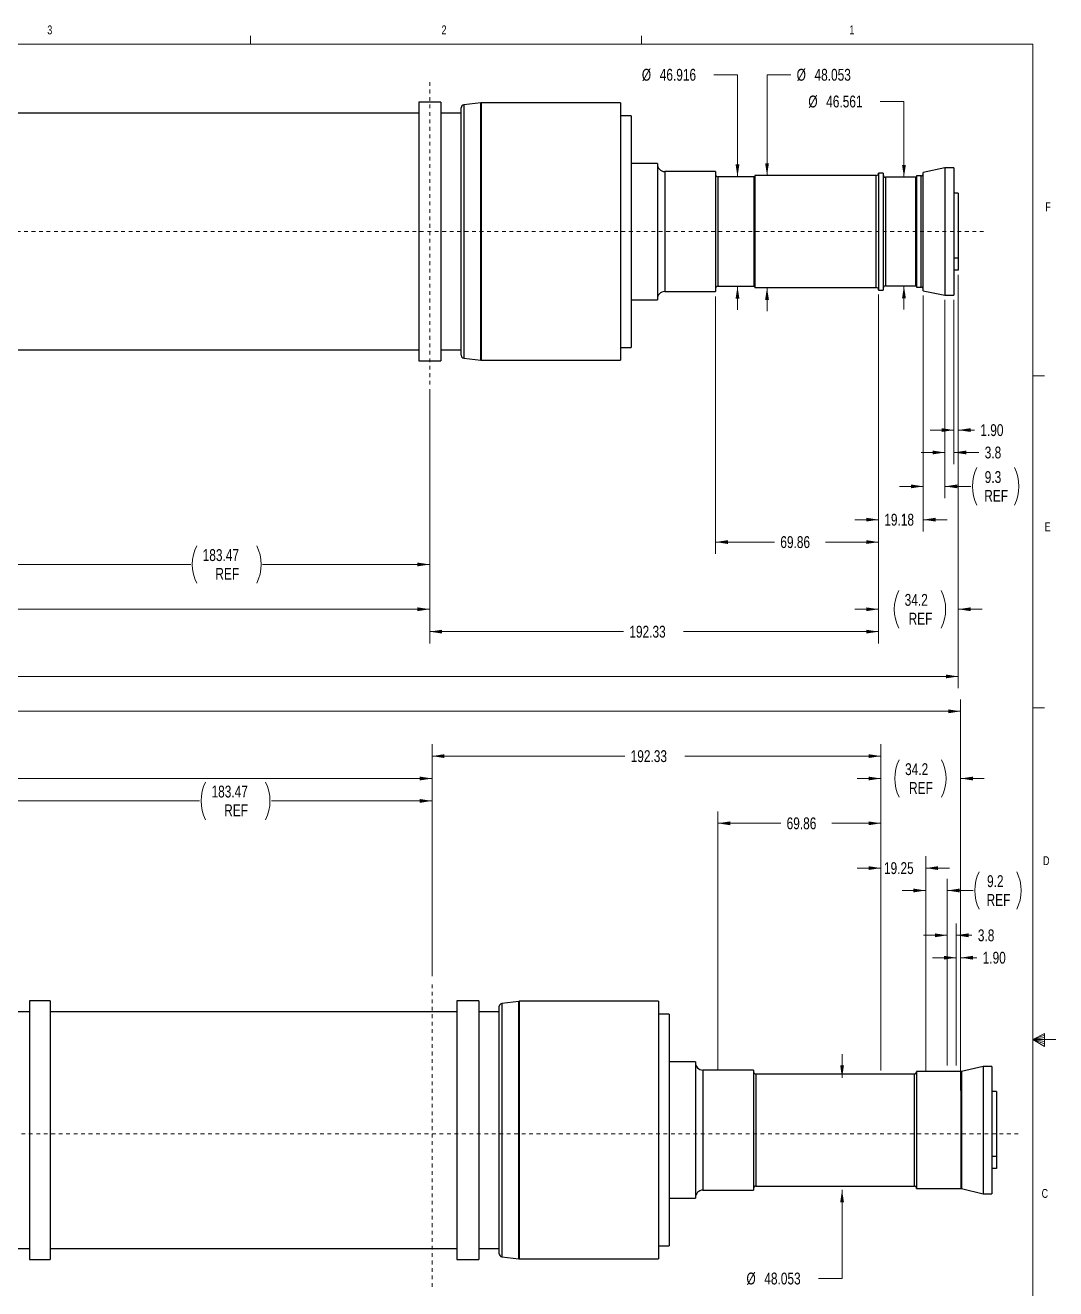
# Model space of a CAD drawing. Header units: millimetres. Extents: x -0.4 to 86.1, y -0.8 to 54.9.
# Drawn here: x 58.16 to 85.77, y 21.04 to 54.89 of the extents above; entities that cross this region are included whole.
import ezdxf

# ---------------------------------------------------------------- set-up
doc = ezdxf.new("R2010")
doc.units = ezdxf.units.MM
doc.linetypes.add('CENTERX2', pattern=[2.032, 1.27, -0.254, 0.254, -0.254])
doc.styles.add('SLDTEXTSTYLE0', font='TXT', dxfattribs={"width": 0.75})
doc.dimstyles.new('SLDDIMSTYLE0', dxfattribs={"dimtxt": 0.3175, "dimasz": 0.3302, "dimexe": 0, "dimexo": 0.0625, "dimgap": 0.079375, "dimtad": 0, "dimtih": 1, "dimtoh": 1, "dimlfac": 16, "dimrnd": 1e-09, "dimzin": 12, "dimdsep": 46, "dimtxsty": 'SLDTEXTSTYLE0', "dimsah": 1, "dimcen": 0.09, "dimadec": 0, "dimazin": 3, "dimtfac": 1, "dimtofl": 0, "dimtmove": 0, "dimatfit": 3, "dimfxl": 0, "dimfrac": 2, "dimtolj": 1, "dimtzin": 12, "dimarcsym": 0})
doc.dimstyles.new('SLDDIMSTYLE2', dxfattribs={"dimtxt": 0.3175, "dimasz": 0.3302, "dimexe": 0, "dimexo": 0.0625, "dimgap": 0.079375, "dimtad": 0, "dimtih": 1, "dimtoh": 1, "dimlfac": 16, "dimrnd": 1e-09, "dimzin": 12, "dimdsep": 46, "dimtxsty": 'SLDTEXTSTYLE0', "dimsah": 1, "dimcen": 0.09, "dimadec": 0, "dimazin": 3, "dimtfac": 1, "dimtmove": 0, "dimatfit": 0, "dimfxl": 0, "dimfrac": 2, "dimtolj": 1, "dimtzin": 12, "dimarcsym": 0})
doc.dimstyles.new('SLDDIMSTYLE3', dxfattribs={"dimtxt": 0.3175, "dimasz": 0.3302, "dimexe": 0, "dimexo": 0.0625, "dimgap": 0.079375, "dimtad": 0, "dimtih": 1, "dimtoh": 1, "dimdec": 1, "dimlfac": 16, "dimrnd": 1e-09, "dimzin": 12, "dimdsep": 46, "dimtxsty": 'SLDTEXTSTYLE0', "dimsah": 1, "dimcen": 0.09, "dimadec": 0, "dimazin": 3, "dimtfac": 1, "dimtdec": 1, "dimtofl": 0, "dimtmove": 0, "dimatfit": 3, "dimfxl": 0, "dimfrac": 2, "dimtolj": 1, "dimtzin": 12, "dimarcsym": 0})
doc.dimstyles.new('SLDDIMSTYLE4', dxfattribs={"dimtxt": 0.3175, "dimasz": 0.3302, "dimexe": 0, "dimexo": 0.0625, "dimgap": 0.079375, "dimtad": 0, "dimtih": 1, "dimtoh": 1, "dimdec": 1, "dimlfac": 16, "dimrnd": 1e-09, "dimzin": 12, "dimdsep": 46, "dimtxsty": 'SLDTEXTSTYLE0', "dimsah": 1, "dimcen": 0.09, "dimadec": 0, "dimazin": 3, "dimtfac": 1, "dimtmove": 0, "dimatfit": 0, "dimfxl": 0, "dimfrac": 2, "dimtolj": 1, "dimtzin": 12, "dimarcsym": 0})
doc.dimstyles.new('SLDDIMSTYLE5', dxfattribs={"dimtxt": 0.3175, "dimasz": 0.3302, "dimexe": 0, "dimexo": 0.0625, "dimgap": 0.079375, "dimtad": 0, "dimtih": 1, "dimtoh": 1, "dimlfac": 16, "dimrnd": 1e-09, "dimzin": 4, "dimdsep": 46, "dimtxsty": 'SLDTEXTSTYLE0', "dimsah": 1, "dimcen": 0.09, "dimadec": 0, "dimazin": 1, "dimtfac": 1, "dimtmove": 0, "dimatfit": 0, "dimfxl": 0, "dimfrac": 2, "dimtolj": 1, "dimtzin": 12, "dimarcsym": 0})
doc.dimstyles.new('SLDDIMSTYLE6', dxfattribs={"dimtxt": 0.3175, "dimasz": 0.3302, "dimexe": 0, "dimexo": 0.0625, "dimgap": 0.079375, "dimtad": 0, "dimtih": 1, "dimtoh": 1, "dimdec": 3, "dimlfac": 16, "dimrnd": 1e-09, "dimzin": 12, "dimdsep": 46, "dimtxsty": 'SLDTEXTSTYLE0', "dimsah": 1, "dimcen": 0.09, "dimadec": 0, "dimazin": 3, "dimtfac": 1, "dimtdec": 3, "dimtmove": 0, "dimatfit": 0, "dimfxl": 0, "dimfrac": 2, "dimtolj": 1, "dimtzin": 12, "dimarcsym": 0})
doc.dimstyles.new('SLDDIMSTYLE7', dxfattribs={"dimtxt": 0.3175, "dimasz": 0.3302, "dimexe": 0, "dimexo": 0.0625, "dimgap": 0.079375, "dimtad": 0, "dimtih": 1, "dimtoh": 1, "dimdec": 1, "dimlfac": 16, "dimrnd": 1e-09, "dimzin": 12, "dimdsep": 46, "dimtxsty": 'SLDTEXTSTYLE0', "dimsah": 1, "dimcen": 0.09, "dimadec": 0, "dimazin": 3, "dimtfac": 1, "dimtdec": 1, "dimtmove": 0, "dimatfit": 0, "dimfxl": 0, "dimfrac": 2, "dimtolj": 1, "dimtzin": 12, "dimarcsym": 0})
doc.dimstyles.new('SLDDIMSTYLE8', dxfattribs={"dimtxt": 0.3175, "dimasz": 0.3302, "dimexe": 0, "dimexo": 0.0625, "dimgap": 0.079375, "dimtad": 0, "dimtih": 1, "dimtoh": 1, "dimdec": 0, "dimlfac": 16, "dimrnd": 1e-09, "dimzin": 12, "dimdsep": 46, "dimtxsty": 'SLDTEXTSTYLE0', "dimsah": 1, "dimcen": 0.09, "dimadec": 0, "dimazin": 3, "dimtfac": 1, "dimtdec": 0, "dimtofl": 0, "dimtmove": 0, "dimatfit": 3, "dimfxl": 0, "dimfrac": 2, "dimtolj": 1, "dimtzin": 12, "dimarcsym": 0})

# ---------------------------------------------------------------- blocks, each defined once
blk = doc.blocks.new('_D')
at = {"color": 7, "linetype": 'Continuous', "lineweight": 0}
for p, q in [((81.019, 47.666), (81.019, 38.324)), ((68.999, 45.135), (68.999, 38.324)), ((68.999, 38.641), (74.186, 38.641)), ((81.019, 38.641), (75.792, 38.641))]:
    blk.add_line(p, q, dxfattribs=at)
at = {"color": 7, "linetype": 'Continuous', "lineweight": 18}
for points in [[(68.999, 38.641), (69.329, 38.591), (69.329, 38.692)], [(81.019, 38.641), (80.689, 38.692), (80.689, 38.591)]]:
    blk.add_solid(points, dxfattribs=at)
at = {"color": 7, "linetype": 'Continuous', "lineweight": 18, "insert": (74.344, 38.799), "char_height": 0.3175, "attachment_point": 1, "style": 'SLDTEXTSTYLE0'}
blk.add_mtext('192.33', dxfattribs=at)
blk = doc.blocks.new('_D_1')
at = {"color": 7, "linetype": 'Continuous', "lineweight": 0}
for p, q in [((57.532, 45.135), (57.532, 40.124)), ((68.999, 45.135), (68.999, 40.124)), ((57.532, 40.441), (62.597, 40.441)), ((68.999, 40.441), (64.521, 40.441))]:
    blk.add_line(p, q, dxfattribs=at)
at = {"color": 7, "linetype": 'Continuous', "lineweight": 18}
for centre, start, end in [((63.762, 40.441), 153.4349, 206.5651), ((63.356, 40.441), 333.4349, 26.5651)]:
    blk.add_arc(centre, 1.125, start, end, dxfattribs=at)
for points in [[(57.532, 40.441), (57.862, 40.391), (57.862, 40.492)], [(68.999, 40.441), (68.668, 40.492), (68.668, 40.391)]]:
    blk.add_solid(points, dxfattribs=at)
at = {"color": 7, "linetype": 'Continuous', "lineweight": 18, "char_height": 0.3175, "attachment_point": 1, "style": 'SLDTEXTSTYLE0'}
for s, insert in [('183.47', (62.915, 40.851)), ('REF', (63.255, 40.348))]:
    blk.add_mtext(s, dxfattribs=dict(at, insert=insert))
blk = doc.blocks.new('_D_5')
at = {"color": 7, "linetype": 'Continuous', "lineweight": 0}
for p, q in [((76.653, 47.624), (76.653, 40.724)), ((81.019, 47.671), (81.019, 40.724)), ((76.653, 41.041), (78.23, 41.041)), ((81.019, 41.041), (79.602, 41.041))]:
    blk.add_line(p, q, dxfattribs=at)
at = {"color": 7, "linetype": 'Continuous', "lineweight": 18}
for points in [[(76.653, 41.041), (76.983, 40.991), (76.983, 41.092)], [(81.019, 41.041), (80.689, 41.092), (80.689, 40.991)]]:
    blk.add_solid(points, dxfattribs=at)
at = {"color": 7, "linetype": 'Continuous', "lineweight": 18, "insert": (78.388, 41.199), "char_height": 0.3175, "attachment_point": 1, "style": 'SLDTEXTSTYLE0'}
blk.add_mtext('69.86', dxfattribs=at)
blk = doc.blocks.new('_D_18')
at = {"color": 7, "linetype": 'Continuous', "lineweight": 0}
for p, q in [((81.019, 47.666), (81.019, 41.324)), ((82.218, 47.648), (82.218, 41.324)), ((81.019, 41.641), (80.384, 41.641)), ((82.218, 41.641), (82.853, 41.641))]:
    blk.add_line(p, q, dxfattribs=at)
at = {"color": 7, "linetype": 'Continuous', "lineweight": 18}
for points in [[(81.019, 41.641), (80.689, 41.692), (80.689, 41.591)], [(82.218, 41.641), (82.548, 41.591), (82.548, 41.692)]]:
    blk.add_solid(points, dxfattribs=at)
at = {"color": 7, "linetype": 'Continuous', "lineweight": 18, "insert": (81.173, 41.799), "char_height": 0.3175, "attachment_point": 1, "style": 'SLDTEXTSTYLE0'}
blk.add_mtext('19.18', dxfattribs=at)
blk = doc.blocks.new('_D_19')
at = {"color": 7, "linetype": 'Continuous', "lineweight": 0}
for p, q in [((82.218, 47.648), (82.218, 42.216)), ((82.799, 47.527), (82.799, 42.216)), ((82.218, 42.533), (81.583, 42.533)), ((82.799, 42.533), (83.494, 42.533))]:
    blk.add_line(p, q, dxfattribs=at)
at = {"color": 7, "linetype": 'Continuous', "lineweight": 18}
for centre, start, end in [((84.659, 42.533), 153.4349, 206.5651), ((83.652, 42.533), 333.4349, 26.5651)]:
    blk.add_arc(centre, 1.125, start, end, dxfattribs=at)
for points in [[(82.218, 42.533), (81.888, 42.584), (81.888, 42.482)], [(82.799, 42.533), (83.129, 42.482), (83.129, 42.584)]]:
    blk.add_solid(points, dxfattribs=at)
at = {"color": 7, "linetype": 'Continuous', "lineweight": 18, "char_height": 0.3175, "attachment_point": 1, "style": 'SLDTEXTSTYLE0'}
for s, insert in [('9.3', (83.863, 42.942)), ('REF', (83.851, 42.439))]:
    blk.add_mtext(s, dxfattribs=dict(at, insert=insert))
blk = doc.blocks.new('_D_20')
at = {"color": 7, "linetype": 'Continuous', "lineweight": 0}
for p, q in [((82.799, 47.527), (82.799, 43.124)), ((83.037, 47.527), (83.037, 43.124)), ((82.799, 43.441), (82.164, 43.441)), ((83.037, 43.441), (83.704, 43.441))]:
    blk.add_line(p, q, dxfattribs=at)
at = {"color": 7, "linetype": 'Continuous', "lineweight": 18}
for points in [[(82.799, 43.441), (82.469, 43.492), (82.469, 43.391)], [(83.037, 43.441), (83.367, 43.391), (83.367, 43.492)]]:
    blk.add_solid(points, dxfattribs=at)
at = {"color": 7, "linetype": 'Continuous', "lineweight": 18, "insert": (83.863, 43.599), "char_height": 0.3175, "attachment_point": 1, "style": 'SLDTEXTSTYLE0'}
blk.add_mtext('3.8', dxfattribs=at)
blk = doc.blocks.new('_D_21')
at = {"color": 7, "linetype": 'Continuous', "lineweight": 0}
for p, q in [((83.156, 48.201), (83.156, 43.724)), ((83.037, 47.527), (83.037, 43.724)), ((83.037, 44.041), (82.402, 44.041)), ((83.156, 44.041), (83.587, 44.041))]:
    blk.add_line(p, q, dxfattribs=at)
at = {"color": 7, "linetype": 'Continuous', "lineweight": 18}
for points in [[(83.037, 44.041), (82.707, 44.092), (82.707, 43.991)], [(83.156, 44.041), (83.486, 43.991), (83.486, 44.092)]]:
    blk.add_solid(points, dxfattribs=at)
at = {"color": 7, "linetype": 'Continuous', "lineweight": 18, "insert": (83.746, 44.199), "char_height": 0.3175, "attachment_point": 1, "style": 'SLDTEXTSTYLE0'}
blk.add_mtext('1.90', dxfattribs=at)
blk = doc.blocks.new('_D_26')
at = {"color": 7, "linetype": 'Continuous', "lineweight": 0}
for p, q in [((78.667, 53.56), (78.032, 53.56)), ((78.032, 53.56), (78.032, 50.861)), ((78.032, 47.858), (78.032, 47.223))]:
    blk.add_line(p, q, dxfattribs=at)
at = {"color": 7, "linetype": 'Continuous', "lineweight": 18}
for points in [[(78.032, 50.861), (78.083, 51.191), (77.981, 51.191)], [(78.032, 47.858), (77.981, 47.528), (78.083, 47.528)]]:
    blk.add_solid(points, dxfattribs=at)
at = {"color": 7, "linetype": 'Continuous', "lineweight": 18, "char_height": 0.3175, "attachment_point": 1, "style": 'SLDTEXTSTYLE0'}
for s, insert in [('%%c', (78.826, 53.718)), ('48.053', (79.304, 53.718))]:
    blk.add_mtext(s, dxfattribs=dict(at, insert=insert))
blk = doc.blocks.new('_D_27')
at = {"color": 7, "linetype": 'Continuous', "lineweight": 0}
for p, q in [((76.606, 53.56), (77.241, 53.56)), ((77.241, 53.56), (77.241, 50.826)), ((77.241, 47.893), (77.241, 47.258))]:
    blk.add_line(p, q, dxfattribs=at)
at = {"color": 7, "linetype": 'Continuous', "lineweight": 18}
for points in [[(77.241, 50.826), (77.292, 51.156), (77.19, 51.156)], [(77.241, 47.893), (77.19, 47.563), (77.292, 47.563)]]:
    blk.add_solid(points, dxfattribs=at)
at = {"color": 7, "linetype": 'Continuous', "lineweight": 18, "char_height": 0.3175, "attachment_point": 1, "style": 'SLDTEXTSTYLE0'}
for s, insert in [('%%c', (74.679, 53.718)), ('46.916', (75.158, 53.718))]:
    blk.add_mtext(s, dxfattribs=dict(at, insert=insert))
blk = doc.blocks.new('_D_28')
at = {"color": 7, "linetype": 'Continuous', "lineweight": 0}
for p, q in [((81.065, 52.845), (81.7, 52.845)), ((81.7, 52.845), (81.7, 50.815)), ((81.7, 47.905), (81.7, 47.27))]:
    blk.add_line(p, q, dxfattribs=at)
at = {"color": 7, "linetype": 'Continuous', "lineweight": 18}
for points in [[(81.7, 50.815), (81.751, 51.145), (81.649, 51.145)], [(81.7, 47.905), (81.649, 47.574), (81.751, 47.574)]]:
    blk.add_solid(points, dxfattribs=at)
at = {"color": 7, "linetype": 'Continuous', "lineweight": 18, "char_height": 0.3175, "attachment_point": 1, "style": 'SLDTEXTSTYLE0'}
for s, insert in [('%%c', (79.139, 53.002)), ('46.561', (79.617, 53.002))]:
    blk.add_mtext(s, dxfattribs=dict(at, insert=insert))
blk = doc.blocks.new('_D_30')
at = {"color": 7, "linetype": 'Continuous', "lineweight": 0}
for p, q in [((36.372, 45.135), (36.372, 38.924)), ((68.999, 45.135), (68.999, 38.924)), ((36.372, 39.241), (50.984, 39.241)), ((68.999, 39.241), (52.005, 39.241))]:
    blk.add_line(p, q, dxfattribs=at)
at = {"color": 7, "linetype": 'Continuous', "lineweight": 18}
for points in [[(36.372, 39.241), (36.702, 39.191), (36.702, 39.292)], [(68.999, 39.241), (68.668, 39.292), (68.668, 39.191)]]:
    blk.add_solid(points, dxfattribs=at)
at = {"color": 7, "linetype": 'Continuous', "lineweight": 18, "insert": (51.143, 39.399), "char_height": 0.3175, "attachment_point": 1, "style": 'SLDTEXTSTYLE0'}
blk.add_mtext('522', dxfattribs=at)
blk = doc.blocks.new('_D_31')
at = {"color": 7, "linetype": 'Continuous', "lineweight": 0}
for p, q in [((83.156, 48.201), (83.156, 38.924)), ((81.019, 47.666), (81.019, 38.924)), ((81.019, 39.241), (80.384, 39.241)), ((83.156, 39.241), (83.791, 39.241))]:
    blk.add_line(p, q, dxfattribs=at)
at = {"color": 7, "linetype": 'Continuous', "lineweight": 18}
for centre, start, end in [((82.566, 39.241), 153.4349, 206.5651), ((81.691, 39.241), 333.4349, 26.5651)]:
    blk.add_arc(centre, 1.125, start, end, dxfattribs=at)
for points in [[(81.019, 39.241), (80.689, 39.292), (80.689, 39.191)], [(83.156, 39.241), (83.486, 39.191), (83.486, 39.292)]]:
    blk.add_solid(points, dxfattribs=at)
at = {"color": 7, "linetype": 'Continuous', "lineweight": 18, "char_height": 0.3175, "attachment_point": 1, "style": 'SLDTEXTSTYLE0'}
for s, insert in [('34.2', (81.719, 39.651)), ('REF', (81.824, 39.148))]:
    blk.add_mtext(s, dxfattribs=dict(at, insert=insert))
blk = doc.blocks.new('_D_32')
at = {"color": 7, "linetype": 'Continuous', "lineweight": 0}
for p, q in [((83.156, 48.201), (83.156, 37.124)), ((3.337, 46.376), (3.337, 37.124)), ((3.337, 37.441), (46.556, 37.441)), ((83.156, 37.441), (47.811, 37.441))]:
    blk.add_line(p, q, dxfattribs=at)
at = {"color": 7, "linetype": 'Continuous', "lineweight": 18}
for points in [[(3.337, 37.441), (3.667, 37.391), (3.667, 37.492)], [(83.156, 37.441), (82.826, 37.492), (82.826, 37.391)]]:
    blk.add_solid(points, dxfattribs=at)
at = {"color": 7, "linetype": 'Continuous', "lineweight": 18, "insert": (46.714, 37.599), "char_height": 0.3175, "attachment_point": 1, "style": 'SLDTEXTSTYLE0'}
blk.add_mtext('1277', dxfattribs=at)
blk = doc.blocks.new('_D_34')
at = {"color": 7, "linetype": 'Continuous', "lineweight": 0}
for p, q in [((69.061, 29.413), (69.061, 35.624)), ((81.081, 26.882), (81.081, 35.624)), ((69.061, 35.307), (74.221, 35.307)), ((81.081, 35.307), (75.827, 35.307))]:
    blk.add_line(p, q, dxfattribs=at)
at = {"color": 7, "linetype": 'Continuous', "lineweight": 18}
for points in [[(69.061, 35.307), (69.391, 35.256), (69.391, 35.358)], [(81.081, 35.307), (80.751, 35.358), (80.751, 35.256)]]:
    blk.add_solid(points, dxfattribs=at)
at = {"color": 7, "linetype": 'Continuous', "lineweight": 18, "insert": (74.379, 35.465), "char_height": 0.3175, "attachment_point": 1, "style": 'SLDTEXTSTYLE0'}
blk.add_mtext('192.33', dxfattribs=at)
blk = doc.blocks.new('_D_35')
at = {"color": 7, "linetype": 'Continuous', "lineweight": 0}
for p, q in [((76.715, 26.924), (76.715, 33.824)), ((81.081, 26.882), (81.081, 33.824)), ((76.715, 33.507), (78.398, 33.507)), ((81.081, 33.507), (79.771, 33.507))]:
    blk.add_line(p, q, dxfattribs=at)
at = {"color": 7, "linetype": 'Continuous', "lineweight": 18}
for points in [[(76.715, 33.507), (77.045, 33.456), (77.045, 33.558)], [(81.081, 33.507), (80.751, 33.558), (80.751, 33.456)]]:
    blk.add_solid(points, dxfattribs=at)
at = {"color": 7, "linetype": 'Continuous', "lineweight": 18, "insert": (78.557, 33.665), "char_height": 0.3175, "attachment_point": 1, "style": 'SLDTEXTSTYLE0'}
blk.add_mtext('69.86', dxfattribs=at)
blk = doc.blocks.new('_D_36')
at = {"color": 7, "linetype": 'Continuous', "lineweight": 0}
for p, q in [((81.081, 26.882), (81.081, 32.624)), ((82.285, 26.883), (82.285, 32.624)), ((81.081, 32.307), (80.446, 32.307)), ((82.285, 32.307), (82.92, 32.307))]:
    blk.add_line(p, q, dxfattribs=at)
at = {"color": 7, "linetype": 'Continuous', "lineweight": 18}
for points in [[(81.081, 32.307), (80.751, 32.358), (80.751, 32.256)], [(82.285, 32.307), (82.615, 32.256), (82.615, 32.358)]]:
    blk.add_solid(points, dxfattribs=at)
at = {"color": 7, "linetype": 'Continuous', "lineweight": 18, "insert": (81.164, 32.465), "char_height": 0.3175, "attachment_point": 1, "style": 'SLDTEXTSTYLE0'}
blk.add_mtext('19.25', dxfattribs=at)
blk = doc.blocks.new('_D_37')
at = {"color": 7, "linetype": 'Continuous', "lineweight": 0}
for p, q in [((82.285, 26.883), (82.285, 32.024)), ((82.861, 27.021), (82.861, 32.024)), ((82.285, 31.707), (81.65, 31.707)), ((82.861, 31.707), (83.556, 31.707))]:
    blk.add_line(p, q, dxfattribs=at)
at = {"color": 7, "linetype": 'Continuous', "lineweight": 18}
for centre, start, end in [((84.721, 31.707), 153.4349, 206.5651), ((83.714, 31.707), 333.4349, 26.5651)]:
    blk.add_arc(centre, 1.125, start, end, dxfattribs=at)
for points in [[(82.285, 31.707), (81.954, 31.758), (81.954, 31.656)], [(82.861, 31.707), (83.191, 31.656), (83.191, 31.758)]]:
    blk.add_solid(points, dxfattribs=at)
at = {"color": 7, "linetype": 'Continuous', "lineweight": 18, "char_height": 0.3175, "attachment_point": 1, "style": 'SLDTEXTSTYLE0'}
for s, insert in [('9.2', (83.925, 32.116)), ('REF', (83.913, 31.613))]:
    blk.add_mtext(s, dxfattribs=dict(at, insert=insert))
blk = doc.blocks.new('_D_38')
at = {"color": 7, "linetype": 'Continuous', "lineweight": 0}
for p, q in [((82.861, 27.021), (82.861, 30.824)), ((83.099, 27.021), (83.099, 30.824)), ((82.861, 30.507), (82.226, 30.507)), ((83.099, 30.507), (83.521, 30.507))]:
    blk.add_line(p, q, dxfattribs=at)
at = {"color": 7, "linetype": 'Continuous', "lineweight": 18}
for points in [[(82.861, 30.507), (82.531, 30.558), (82.531, 30.456)], [(83.099, 30.507), (83.429, 30.456), (83.429, 30.558)]]:
    blk.add_solid(points, dxfattribs=at)
at = {"color": 7, "linetype": 'Continuous', "lineweight": 18, "insert": (83.679, 30.665), "char_height": 0.3175, "attachment_point": 1, "style": 'SLDTEXTSTYLE0'}
blk.add_mtext('3.8', dxfattribs=at)
blk = doc.blocks.new('_D_39')
at = {"color": 7, "linetype": 'Continuous', "lineweight": 0}
for p, q in [((83.099, 27.021), (83.099, 30.224)), ((83.218, 26.347), (83.218, 30.224)), ((83.099, 29.907), (82.464, 29.907)), ((83.218, 29.907), (83.649, 29.907))]:
    blk.add_line(p, q, dxfattribs=at)
at = {"color": 7, "linetype": 'Continuous', "lineweight": 18}
for points in [[(83.099, 29.907), (82.769, 29.958), (82.769, 29.856)], [(83.218, 29.907), (83.548, 29.856), (83.548, 29.958)]]:
    blk.add_solid(points, dxfattribs=at)
at = {"color": 7, "linetype": 'Continuous', "lineweight": 18, "insert": (83.808, 30.065), "char_height": 0.3175, "attachment_point": 1, "style": 'SLDTEXTSTYLE0'}
blk.add_mtext('1.90', dxfattribs=at)
blk = doc.blocks.new('_D_40')
at = {"color": 7, "linetype": 'Continuous', "lineweight": 0}
for p, q in [((57.594, 29.413), (57.594, 34.424)), ((69.061, 29.413), (69.061, 34.424)), ((57.594, 34.107), (62.834, 34.107)), ((69.061, 34.107), (64.758, 34.107))]:
    blk.add_line(p, q, dxfattribs=at)
at = {"color": 7, "linetype": 'Continuous', "lineweight": 18}
for centre, start, end in [((63.999, 34.107), 153.4349, 206.5651), ((63.593, 34.107), 333.4349, 26.5651)]:
    blk.add_arc(centre, 1.125, start, end, dxfattribs=at)
for points in [[(57.594, 34.107), (57.924, 34.056), (57.924, 34.158)], [(69.061, 34.107), (68.731, 34.158), (68.731, 34.056)]]:
    blk.add_solid(points, dxfattribs=at)
at = {"color": 7, "linetype": 'Continuous', "lineweight": 18, "char_height": 0.3175, "attachment_point": 1, "style": 'SLDTEXTSTYLE0'}
for s, insert in [('183.47', (63.152, 34.516)), ('REF', (63.492, 34.013))]:
    blk.add_mtext(s, dxfattribs=dict(at, insert=insert))
blk = doc.blocks.new('_D_60')
at = {"color": 7, "linetype": 'Continuous', "lineweight": 0}
for p, q in [((80.042, 26.69), (80.042, 27.325)), ((80.042, 21.313), (80.042, 23.687)), ((79.407, 21.313), (80.042, 21.313))]:
    blk.add_line(p, q, dxfattribs=at)
at = {"color": 7, "linetype": 'Continuous', "lineweight": 18}
for points in [[(80.042, 26.69), (80.093, 27.021), (79.992, 27.021)], [(80.042, 23.687), (79.992, 23.357), (80.093, 23.357)]]:
    blk.add_solid(points, dxfattribs=at)
at = {"color": 7, "linetype": 'Continuous', "lineweight": 18, "char_height": 0.3175, "attachment_point": 1, "style": 'SLDTEXTSTYLE0'}
for s, insert in [('%%c', (77.481, 21.471)), ('48.053', (77.959, 21.471))]:
    blk.add_mtext(s, dxfattribs=dict(at, insert=insert))
blk = doc.blocks.new('_D_62')
at = {"color": 7, "linetype": 'Continuous', "lineweight": 0}
for p, q in [((3.4, 28.172), (3.4, 36.824)), ((83.218, 26.347), (83.218, 36.824)), ((3.4, 36.507), (46.678, 36.507)), ((83.218, 36.507), (47.933, 36.507))]:
    blk.add_line(p, q, dxfattribs=at)
at = {"color": 7, "linetype": 'Continuous', "lineweight": 18}
for points in [[(3.4, 36.507), (3.73, 36.456), (3.73, 36.558)], [(83.218, 36.507), (82.888, 36.558), (82.888, 36.456)]]:
    blk.add_solid(points, dxfattribs=at)
at = {"color": 7, "linetype": 'Continuous', "lineweight": 18, "insert": (46.837, 36.665), "char_height": 0.3175, "attachment_point": 1, "style": 'SLDTEXTSTYLE0'}
blk.add_mtext('1277', dxfattribs=at)
blk = doc.blocks.new('_D_64')
at = {"color": 7, "linetype": 'Continuous', "lineweight": 0}
for p, q in [((36.434, 29.413), (36.434, 35.024)), ((69.061, 29.413), (69.061, 35.024)), ((36.434, 34.707), (50.783, 34.707)), ((69.061, 34.707), (51.804, 34.707))]:
    blk.add_line(p, q, dxfattribs=at)
at = {"color": 7, "linetype": 'Continuous', "lineweight": 18}
for points in [[(36.434, 34.707), (36.765, 34.656), (36.765, 34.758)], [(69.061, 34.707), (68.731, 34.758), (68.731, 34.656)]]:
    blk.add_solid(points, dxfattribs=at)
at = {"color": 7, "linetype": 'Continuous', "lineweight": 18, "insert": (50.942, 34.865), "char_height": 0.3175, "attachment_point": 1, "style": 'SLDTEXTSTYLE0'}
blk.add_mtext('522', dxfattribs=at)
blk = doc.blocks.new('_D_65')
at = {"color": 7, "linetype": 'Continuous', "lineweight": 0}
for p, q in [((81.081, 26.882), (81.081, 35.024)), ((83.218, 26.347), (83.218, 35.024)), ((81.081, 34.707), (80.446, 34.707)), ((83.218, 34.707), (83.853, 34.707))]:
    blk.add_line(p, q, dxfattribs=at)
at = {"color": 7, "linetype": 'Continuous', "lineweight": 18}
for centre, start, end in [((82.578, 34.707), 153.4349, 206.5651), ((81.702, 34.707), 333.4349, 26.5651)]:
    blk.add_arc(centre, 1.125, start, end, dxfattribs=at)
for points in [[(81.081, 34.707), (80.751, 34.758), (80.751, 34.656)], [(83.218, 34.707), (83.548, 34.656), (83.548, 34.758)]]:
    blk.add_solid(points, dxfattribs=at)
at = {"color": 7, "linetype": 'Continuous', "lineweight": 18, "char_height": 0.3175, "attachment_point": 1, "style": 'SLDTEXTSTYLE0'}
for s, insert in [('34.2', (81.73, 35.116)), ('REF', (81.836, 34.613))]:
    blk.add_mtext(s, dxfattribs=dict(at, insert=insert))

msp = doc.modelspace()

# ---------------------------------------------------------------- linework, layer by layer
at = {"color": 7, "linetype": 'Continuous', "lineweight": 18}
for p, q in [((64.193115, 54.382926), (64.193115, 54.598316)), ((74.670615, 54.382926), (74.670615, 54.598316)), ((1.328115, 54.382926), (85.148115, 54.382926)), ((85.148115, 1.042926), (85.148115, 54.382926)), ((85.148115, 45.492926), (85.465615, 45.492926)), ((85.148115, 36.602926), (85.465615, 36.602926)), ((85.148115, 27.712926), (85.46305, 27.879399)), ((85.46305, 27.832495), (85.148115, 27.712926)), ((85.46305, 27.771661), (85.148115, 27.712926)), ((85.46305, 27.879399), (85.46305, 27.52682)), ((85.46305, 27.664031), (85.148115, 27.712926)), ((85.46305, 27.596177), (85.148115, 27.712926)), ((85.46305, 27.52682), (85.148115, 27.712926)), ((85.148115, 27.712926), (85.765437, 27.712926))]:
    msp.add_line(p, q, dxfattribs=at)
at = {"color": 7, "linetype": 'CENTERX2', "lineweight": 18, "ltscale": 0.0625}
for p, q in [((68.998694, 45.261999), (68.998694, 53.457253)), ((83.833986, 49.359626), (2.85014, 49.359626)), ((69.060974, 21.091012), (69.060974, 29.286267)), ((84.759973, 25.188639), (3.537586, 25.188639))]:
    msp.add_line(p, q, dxfattribs=at)
at = {"color": 7, "linetype": 'Continuous', "lineweight": 25}
for p, q in [((69.292372, 52.822254), (68.705013, 52.822254)), ((68.705013, 52.822254), (68.705013, 45.896999)), ((69.292372, 52.822254), (69.292372, 45.896999)), ((70.368883, 52.80883), (69.909092, 52.754054)), ((74.109229, 52.809108), (70.373579, 52.809108)), ((74.109229, 52.809108), (74.109229, 45.910143)), ((68.705013, 52.529763), (57.810065, 52.529763)), ((69.839108, 52.529763), (69.292372, 52.529763)), ((69.839108, 46.044016), (69.839108, 52.675236)), ((74.390423, 52.462506), (74.109229, 52.462506)), ((74.390423, 52.462506), (74.390423, 46.256746)), ((75.093987, 51.185108), (74.390423, 51.185108)), ((75.093987, 51.185108), (75.093987, 47.534144)), ((76.653167, 50.968109), (75.292426, 50.968109)), ((76.653167, 50.968109), (76.653167, 47.751143)), ((77.685612, 50.825762), (76.71349, 50.825762)), ((80.959022, 50.861298), (77.705457, 50.861298)), ((77.705457, 50.861298), (77.705457, 47.857954)), ((81.144505, 50.926286), (81.019347, 50.926286)), ((81.019347, 50.926286), (81.019347, 47.792966)), ((81.144505, 50.926286), (81.144505, 47.792966)), ((82.016488, 50.814653), (81.204831, 50.814653)), ((82.157743, 50.84863), (82.036331, 50.84863)), ((82.036331, 50.84863), (82.036331, 47.870623)), ((82.798728, 51.065046), (82.218068, 50.943872)), ((82.218068, 47.77538), (82.218068, 50.943872)), ((83.036854, 51.065046), (82.798728, 51.065046)), ((82.798728, 51.065046), (82.798728, 47.654207)), ((83.036854, 51.065046), (83.036854, 47.654207)), ((83.155781, 50.391281), (83.036854, 50.391281)), ((83.155781, 50.391281), (83.155781, 48.648313)), ((83.155781, 48.648313), (83.036854, 48.648313)), ((83.155781, 48.648313), (83.155781, 48.328068)), ((83.155781, 48.328068), (83.036854, 48.328068)), ((75.292426, 47.751143), (76.653167, 47.751143)), ((76.71349, 47.89349), (77.685612, 47.89349)), ((77.705457, 47.857954), (80.959022, 47.857954)), ((81.019347, 47.792966), (81.144505, 47.792966)), ((81.204831, 47.904599), (82.016488, 47.904599)), ((82.036331, 47.870623), (82.157743, 47.870623)), ((82.218068, 47.77538), (82.798728, 47.654207)), ((74.390423, 47.534144), (75.093987, 47.534144)), ((82.798728, 47.654207), (83.036854, 47.654207)), ((57.810065, 46.189489), (68.705013, 46.189489)), ((69.292372, 46.189489), (69.839108, 46.189489)), ((74.109229, 46.256746), (74.390423, 46.256746)), ((68.705013, 45.896999), (69.292372, 45.896999)), ((69.909092, 45.965199), (70.368883, 45.910422)), ((70.373579, 45.910143), (74.109229, 45.910143)), ((58.273778, 28.458821), (51.814351, 28.458821)), ((58.830592, 28.751311), (58.273778, 28.751311)), ((58.273778, 28.751311), (58.273778, 21.826056)), ((58.830592, 28.751311), (58.830592, 21.826056)), ((69.725526, 28.458821), (58.830592, 28.458821)), ((70.31287, 28.751311), (69.725526, 28.751311)), ((69.725526, 28.751311), (69.725526, 21.826056)), ((70.31287, 28.751311), (70.31287, 21.826056)), ((70.859716, 28.458821), (70.31287, 28.458821)), ((70.859716, 21.973037), (70.859716, 28.60433)), ((71.38713, 28.737885), (70.929659, 28.683143)), ((75.129536, 28.738166), (71.391845, 28.738166)), ((75.129536, 28.738166), (75.129536, 21.8392)), ((75.41073, 28.391563), (75.129536, 28.391563)), ((75.41073, 28.391563), (75.41073, 22.185804)), ((76.114294, 27.114166), (75.41073, 27.114166)), ((76.114294, 27.114166), (76.114294, 23.463201)), ((77.673471, 26.897166), (76.31273, 26.897166)), ((77.673471, 26.897166), (77.673471, 23.680201)), ((81.979329, 26.790355), (77.733797, 26.790355)), ((83.2337, 26.855343), (82.039652, 26.855343)), ((82.039652, 26.855343), (82.039652, 23.722023)), ((83.818999, 26.994103), (83.24292, 26.85643)), ((84.057126, 26.994103), (83.818999, 26.994103)), ((83.818999, 26.994103), (83.818999, 23.583264)), ((84.057126, 26.994103), (84.057126, 23.583264)), ((84.176055, 26.320338), (84.057126, 26.320338)), ((84.176055, 26.320338), (84.176055, 24.577371)), ((84.176055, 24.577371), (84.057126, 24.577371)), ((84.176055, 24.577371), (84.176055, 24.257125)), ((84.176055, 24.257125), (84.057126, 24.257125)), ((77.733797, 23.787012), (81.979329, 23.787012)), ((82.039652, 23.722023), (83.2337, 23.722023)), ((83.24292, 23.720936), (83.818999, 23.583264)), ((75.41073, 23.463201), (76.114294, 23.463201)), ((76.31273, 23.680201), (77.673471, 23.680201)), ((83.818999, 23.583264), (84.057126, 23.583264)), ((51.814351, 22.118546), (58.273778, 22.118546)), ((58.830592, 22.118546), (69.725526, 22.118546)), ((70.31287, 22.118546), (70.859716, 22.118546)), ((75.129536, 22.185804), (75.41073, 22.185804)), ((58.273778, 21.826056), (58.830592, 21.826056)), ((69.725526, 21.826056), (70.31287, 21.826056)), ((70.929659, 21.894224), (71.38713, 21.839482)), ((71.391845, 21.8392), (75.129536, 21.8392))]:
    msp.add_line(p, q, dxfattribs=at)
at = {"color": 8, "linetype": 'Continuous', "lineweight": 25}
for p, q in [((70.368883, 45.910422), (70.368883, 52.80883)), ((70.373579, 52.809108), (70.373579, 49.359626)), ((69.909092, 52.754054), (69.909092, 45.965199)), ((75.292426, 50.968109), (75.292426, 47.751143)), ((76.71349, 50.825762), (76.71349, 47.89349)), ((77.685612, 47.89349), (77.685612, 50.825762)), ((80.959022, 47.857954), (80.959022, 50.861298)), ((81.204831, 50.814653), (81.204831, 47.904599)), ((82.016488, 47.904599), (82.016488, 50.814653)), ((82.157743, 47.870623), (82.157743, 50.84863)), ((70.373579, 49.359626), (70.373579, 45.910143)), ((70.929659, 28.683143), (70.929659, 21.894224)), ((71.38713, 21.839482), (71.38713, 28.737885)), ((71.391845, 28.738166), (71.391845, 25.288683)), ((76.31273, 26.897166), (76.31273, 23.680201)), ((77.733797, 26.790355), (77.733797, 23.787012)), ((81.979329, 23.787012), (81.979329, 26.790355)), ((83.2337, 23.722023), (83.2337, 26.855343)), ((83.24292, 26.85643), (83.24292, 25.288683)), ((71.391845, 25.288683), (71.391845, 21.8392)), ((83.24292, 25.288683), (83.24292, 23.720936))]:
    msp.add_line(p, q, dxfattribs=at)
at = {"color": 7, "linetype": 'Continuous', "lineweight": 25}
for centre, radius, start, end in [((70.373578, 52.769421), 0.039687, 90, 96.7938503), ((69.918483, 52.675236), 0.079375, 96.7938503, 180), ((75.292425, 51.166546), 0.198438, 180, 270), ((76.713491, 50.886087), 0.060325, 180, 270), ((77.685613, 50.845605), 0.019844, 270, 0), ((80.959022, 50.921623), 0.060325, 270, 0), ((81.204831, 50.874978), 0.060325, 180, 270), ((82.016488, 50.834497), 0.019844, 270, 0), ((82.157743, 50.908955), 0.060325, 270, 0), ((75.292425, 47.552706), 0.198438, 90, 180), ((76.713491, 47.833165), 0.060325, 90, 180), ((77.685613, 47.873647), 0.019844, 0, 90), ((80.959022, 47.797629), 0.060325, 0, 90), ((81.204831, 47.844274), 0.060325, 90, 180), ((82.016488, 47.884755), 0.019844, 0, 90), ((82.157743, 47.810298), 0.060325, 0, 90), ((69.918483, 46.044016), 0.079375, 180, 263.2061497), ((70.373578, 45.949831), 0.039688, 263.2061497, 270), ((70.939091, 28.60433), 0.079375, 96.8236975, 180), ((71.391846, 28.698479), 0.039687, 90, 96.8236975), ((76.31273, 27.095604), 0.198438, 180, 270), ((77.733797, 26.85068), 0.060325, 180, 270), ((81.979328, 26.85068), 0.060325, 270, 0), ((83.233697, 26.895031), 0.039688, 270, 283.4405454), ((77.733797, 23.726687), 0.060325, 90, 180), ((81.979328, 23.726687), 0.060325, 0, 90), ((83.233697, 23.682336), 0.039687, 76.5594546, 90), ((76.31273, 23.481763), 0.198437, 90, 180), ((70.939091, 21.973037), 0.079375, 180, 263.1763025), ((71.391846, 21.878888), 0.039687, 263.1763025, 270)]:
    msp.add_arc(centre, radius, start, end, dxfattribs=at)

# ---------------------------------------------------------------- texts
at = {"color": 7, "linetype": 'Continuous', "lineweight": 0, "char_height": 0.238125, "attachment_point": 1, "style": 'SLDTEXTSTYLE0'}
for s, insert in [('3', (58.753529, 54.87964)), ('2', (69.314608, 54.881976)), ('1', (80.23971, 54.880924)), ('F', (85.48719, 50.142855)), ('E', (85.469654, 41.569615)), ('D', (85.426035, 32.624138)), ('C', (85.388337, 23.71119))]:
    msp.add_mtext(s, dxfattribs=dict(at, insert=insert))

# ---------------------------------------------------------------- dimensions: what is measured, and where the dimension line sits
at = {"color": 7, "linetype": 'Continuous', "lineweight": 18}
for base, p1, p2, picture, middle in [((77.241014, 50.825762), (77.685613, 47.89349), (77.685613, 50.825762), '_D_27', (77.241014, 53.560052)), ((78.031838, 50.8612979), (77.7054567, 47.8579543), (77.7054567, 50.8612979), '_D_26', (78.031838, 53.5600519)), ((81.700273, 50.814653), (82.016488, 47.904599), (82.016488, 50.814653), '_D_28', (81.700273, 52.844544)), ((80.042373, 26.690311), (81.021104, 23.686968), (81.021104, 26.690311), '_D_60', (80.042373, 21.312872))]:
    dim = msp.add_linear_dim(base=base, p1=p1, p2=p2, angle=90, text='%%c<>', dimstyle='SLDDIMSTYLE6', dxfattribs=at)
    dim.commit()
    dim.dimension.update_dxf_attribs({"geometry": picture, "text_midpoint": middle, "dimtype": 160})
for base, p1, p2, dimstyle, picture, middle in [((83.155781, 37.441406), (3.33694, 46.503174), (83.155781, 48.328068), 'SLDDIMSTYLE8', '_D_32', (47.18315, 37.441406)), ((3.39953, 36.50686), (83.217831, 26.220294), (3.39953, 28.045092), 'SLDDIMSTYLE8', '_D_62', (47.305461, 36.50686)), ((83.098904, 30.50686), (82.860779, 26.894059), (83.098904, 26.894059), 'SLDDIMSTYLE7', '_D_38', (83.972146, 30.50686))]:
    dim = msp.add_linear_dim(base=base, p1=p1, p2=p2, angle=0, dimstyle=dimstyle, dxfattribs=at)
    dim.commit()
    dim.dimension.update_dxf_attribs({"geometry": picture, "text_midpoint": middle, "dimtype": 160})
for base, p1, p2, dimstyle, picture, middle in [((83.155781, 39.241406), (81.019347, 47.792966), (83.155781, 48.328068), 'SLDDIMSTYLE7', '_D_31', (82.128545, 39.241406)), ((82.798728, 42.533144), (82.218068, 47.77538), (82.798728, 47.654207), 'SLDDIMSTYLE4', '_D_19', (84.155781, 42.533144)), ((57.531657, 40.441406), (68.998694, 45.261999), (57.531657, 45.261999), 'SLDDIMSTYLE0', '_D_1', (63.559366, 40.441406)), ((83.217831, 34.70686), (81.081429, 26.755299), (83.217831, 26.220294), 'SLDDIMSTYLE7', '_D_65', (82.139989, 34.70686)), ((57.593962, 34.10686), (69.060974, 29.286267), (57.593962, 29.286267), 'SLDDIMSTYLE0', '_D_40', (63.796207, 34.10686)), ((82.860779, 31.70686), (82.284699, 26.756386), (82.860779, 26.894059), 'SLDDIMSTYLE7', '_D_37', (84.217831, 31.70686))]:
    dim = msp.add_linear_dim(base=base, p1=p1, p2=p2, text='(<>\\PREF)', dimstyle=dimstyle, dxfattribs=at)
    dim.commit()
    dim.dimension.update_dxf_attribs({"geometry": picture, "text_midpoint": middle, "dimtype": 160})
for base, p1, p2, dimstyle, picture, middle in [((83.155781, 44.041406), (83.036853, 47.654207), (83.155781, 48.328068), 'SLDDIMSTYLE5', '_D_21', (84.155781, 44.041406)), ((68.998694, 38.641406), (81.019347, 47.792966), (68.998694, 45.261999), 'SLDDIMSTYLE0', '_D', (74.989091, 38.641406)), ((76.653166, 41.041406), (81.019347, 47.797629), (76.653166, 47.751143), 'SLDDIMSTYLE0', '_D_5', (78.915889, 41.041406)), ((82.218068, 41.641406), (81.019347, 47.792966), (82.218068, 47.77538), 'SLDDIMSTYLE2', '_D_18', (81.700273, 41.641406)), ((83.036853, 43.441406), (82.798728, 47.654207), (83.036853, 47.654207), 'SLDDIMSTYLE4', '_D_20', (84.155781, 43.441406)), ((36.372116, 39.241406), (68.998694, 45.261999), (36.372116, 45.261999), 'SLDDIMSTYLE3', '_D_30', (51.494887, 39.241406)), ((69.060974, 35.30686), (81.081429, 26.755299), (69.060974, 29.286267), 'SLDDIMSTYLE0', '_D_34', (75.023917, 35.30686)), ((69.060974, 34.70686), (36.434452, 29.286267), (69.060974, 29.286267), 'SLDDIMSTYLE3', '_D_64', (51.293777, 34.70686)), ((76.715249, 33.50686), (81.081429, 26.755299), (76.715249, 26.797122), 'SLDDIMSTYLE0', '_D_35', (79.08415, 33.50686)), ((82.284699, 32.30686), (81.081429, 26.755299), (82.284699, 26.756386), 'SLDDIMSTYLE2', '_D_36', (81.691996, 32.30686)), ((83.217831, 29.90686), (83.098904, 26.894059), (83.217831, 26.220294), 'SLDDIMSTYLE5', '_D_39', (84.217831, 29.90686))]:
    dim = msp.add_linear_dim(base=base, p1=p1, p2=p2, dimstyle=dimstyle, dxfattribs=at)
    dim.commit()
    dim.dimension.update_dxf_attribs({"geometry": picture, "text_midpoint": middle, "dimtype": 160})

doc.saveas('drawing.dxf')
